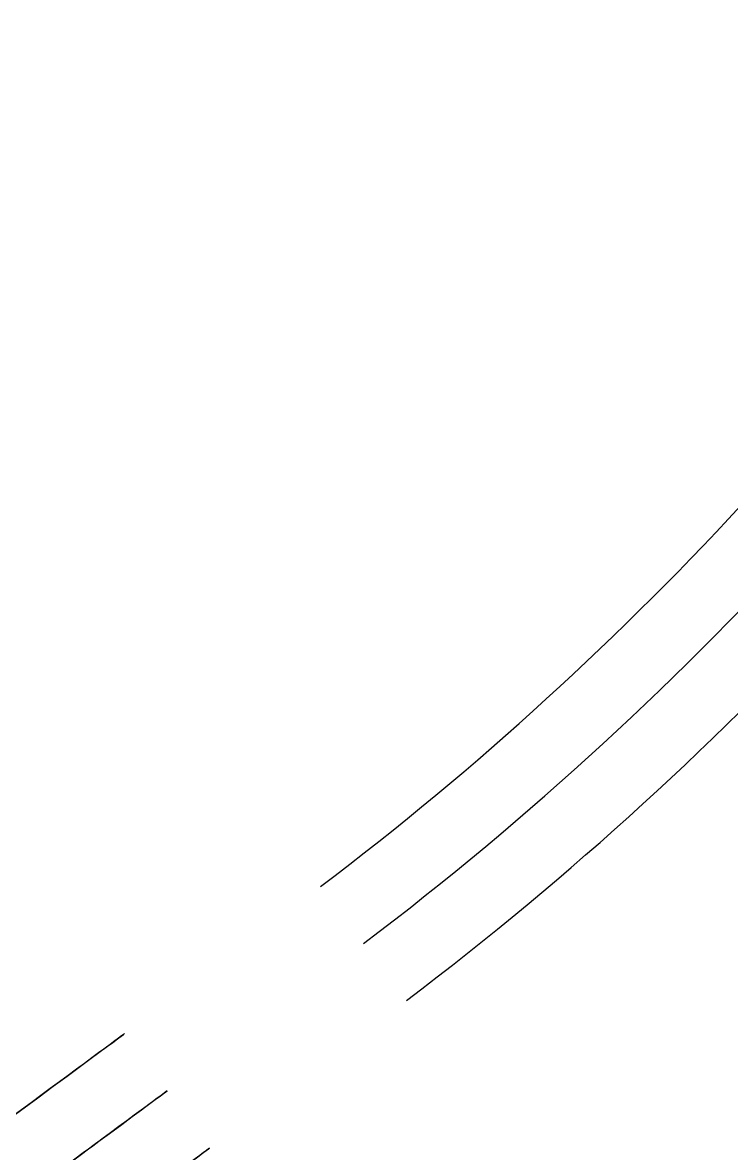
# Model space of a CAD drawing. Header units: millimetres. Extents: x 832728086 to 834530684, y 817551485 to 818349469.
# Drawn here: x 832728439.332 to 832728441.072, y 817960422.931 to 817960425.706 of the extents above; entities that cross this region are included whole.
import ezdxf

# ---------------------------------------------------------------- set-up
doc = ezdxf.new("R2010")
doc.units = ezdxf.units.MM
doc.header["$LTSCALE"] = 100
doc.layers.add('000-Tactile-l', color=8, linetype='Continuous')

# ---------------------------------------------------------------- blocks, each defined once
blk = doc.blocks.new('tactile')
at = {"layer": '000-Tactile-l', "ltscale": 5e-05}
for centre, radius, start, end in [((834307.0425, 817910.0613), 7.825, 307.09377, 328.17553), ((834307.0425, 817910.0613), 8, 307.09377, 328.98894), ((834307.0425, 817910.0613), 8.175, 307.09377, 328.22023), ((834267.2365, 817962.7062), 73.825, 306.33538, 307.093775), ((834267.2365, 817962.7062), 74, 306.33538, 307.093775), ((834267.2365, 817962.7062), 74.175, 306.33538, 307.093775)]:
    blk.add_arc(centre, radius, start, end, dxfattribs=at)

msp = doc.modelspace()

# ---------------------------------------------------------------- block references
at = {"layer": '000-Tactile-l'}
msp.add_blockref('tactile', (831894128.3015, 817142519.7659), dxfattribs=at)

doc.saveas('drawing.dxf')
